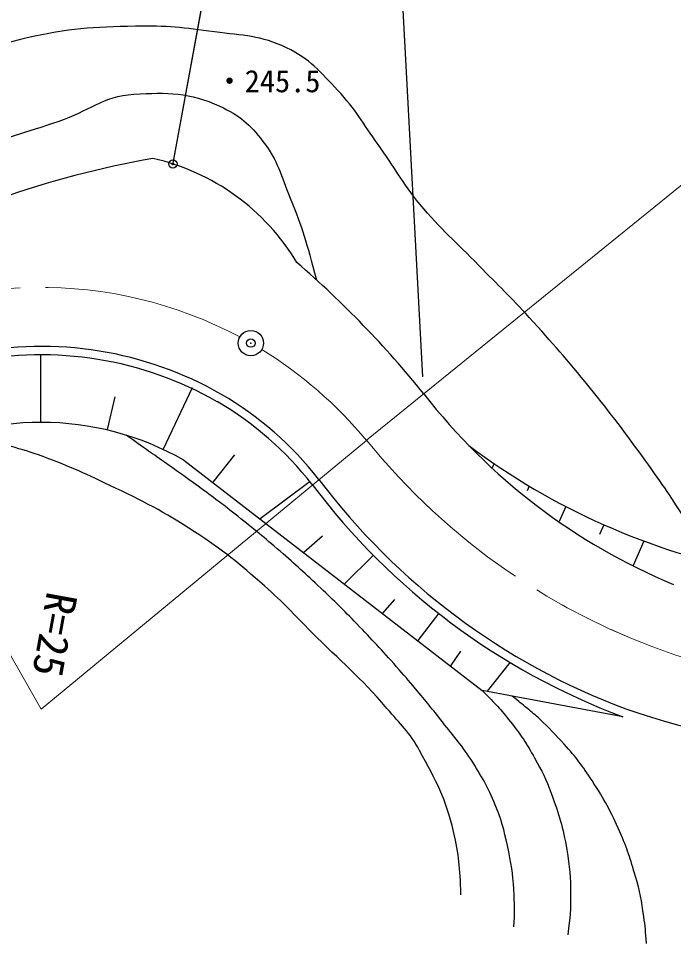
# Model space of a CAD drawing. Units: millimetres on the paper, with parts at other scales. Extents: x 40 to 680, y 20 to 380.
# Drawn here: x 330 to 368.8, y 252.1 to 307 of the extents above; entities that cross this region are included whole.
import ezdxf
from ezdxf.enums import TextEntityAlignment as Align

# ---------------------------------------------------------------- set-up
doc = ezdxf.new("R2010")
doc.units = ezdxf.units.MM
doc.header["$PDMODE"] = 32
doc.header["$PDSIZE"] = 0.5
doc.linetypes.add('CHAIN', pattern=[18.5, 12, -1.5, 3.5, -1.5])
doc.linetypes.add('LONG_DASHED_DOTTED', pattern=[15.25, 12, -1.5, 0.25, -1.5])
for name, color, linetype, lineweight in [('M-BGD', 7, 'Continuous', 25), ('M-BMK', 2, 'CHAIN', 13), ('M-BMK-SRVR', 3, 'Continuous', 25), ('M-STR-HTXT', 7, 'Continuous', 13), ('M-STR-STRC', 7, 'Continuous', 25), ('作業ﾚｲﾔ1', 7, 'Continuous', 13)]:
    doc.layers.add(name, color=color, linetype=linetype, lineweight=lineweight)
doc.styles.add('ＭＳ ゴシック', font='')
doc.styles.get('ＭＳ ゴシック').set_extended_font_data('MS Gothic')

msp = doc.modelspace()

# ---------------------------------------------------------------- linework, layer by layer
at = {"layer": 'M-BGD'}
for p, q in [((331.259, 287.051), (331.27, 283.051)), ((340.249, 285.068), (338.527, 281.445)), ((335.669, 284.545), (335.21, 282.599)), ((339.758, 280.782), (357.446, 267.125)), ((342.759, 281.094), (341.48, 279.476)), ((358.149, 280.579), (358.04, 280.327)), ((347.249, 279.525), (344.281, 277.314)), ((360.224, 279.251), (360.102, 278.969)), ((362.393, 278.041), (362.005, 277.15)), ((364.657, 276.953), (364.405, 276.375)), ((347.981, 276.272), (346.871, 275.315)), ((367.019, 275.993), (366.389, 274.545)), ((351.005, 275.159), (349.283, 273.453)), ((352.238, 272.521), (351.528, 271.72)), ((354.878, 271.714), (353.62, 270.105)), ((356.165, 269.464), (355.567, 268.602)), ((359.093, 268.822), (357.743, 267.096)), ((365.786, 265.573), (357.446, 267.125))]:
    msp.add_line(p, q, dxfattribs=at)
for centre, radius, start, end in [((347.358, 244.329), 55.148, 99.8495, 119.5123), ((335.019, 285.644), 13.341, 30.9158, 77.42), ((306.995, 246.834), 60.357, 38.87656, 49.16212), ((331.313, 266.027), 21.5, 60.2156, 101.4673), ((331.313, 266.027), 21, 60.2156, 101.4673), ((331.712, 267.088), 20.382, 38.1076, 59.7083), ((382.791, 307.114), 36.49, 217.8635, 247.4239), ((331.712, 267.088), 19.882, 38.1076, 59.7083), ((331.313, 266.027), 17, 60.2156, 119.8037), ((381.224, 314.335), 40.889, 233.0619, 259.1004), ((380.172, 304.017), 40.548, 216.9086, 249.4883), ((380.172, 304.017), 41.048, 216.9086, 249.4883), ((380.757, 309.088), 45.519, 251.0358, 314.0658)]:
    msp.add_arc(centre, radius, start, end, dxfattribs=at)
for points, knots in [([(371.06, 274.729), (370.373, 275.875), (370.183, 276.176), (369.601, 277.09), (368.678, 278.539), (368.144, 279.342), (367.137, 280.734), (365.874, 282.481), (365.153, 283.452), (363.793, 285.125), (362.451, 286.778), (361.662, 287.674), (360.228, 289.247), (359.101, 290.482), (358.413, 291.122), (357.252, 292.325), (355.881, 293.745), (354.995, 294.436), (353.745, 295.964), (352.678, 297.266), (352.263, 298.133), (351.276, 299.497), (350.36, 300.762), (349.956, 301.566), (348.883, 302.701), (347.823, 303.82), (347.238, 304.554), (345.851, 305.226), (344.313, 305.971), (343.273, 305.94), (341.58, 306.17), (339.76, 306.418), (338.726, 306.547), (336.889, 306.507), (334.37, 306.451), (332.929, 306.385), (330.476, 305.813), (327.867, 305.204), (326.495, 304.538), (323.971, 303.643), (321.146, 302.64), (319.574, 302.046), (316.793, 300.927), (314.491, 300.002), (313.23, 299.415), (310.964, 298.405), (308.065, 297.113), (306.532, 296.18), (303.587, 294.996), (301.126, 294.005), (299.728, 293.487), (297.191, 292.713), (294.293, 291.829), (293.237, 291.629), (289.653, 290.889)], [0, 0, 0, 0, 1, 1, 1, 2, 2, 2, 3, 3, 3, 4, 4, 4, 5, 5, 5, 6, 6, 6, 7, 7, 7, 8, 8, 8, 9, 9, 9, 10, 10, 10, 11, 11, 11, 12, 12, 12, 13, 13, 13, 14, 14, 14, 15, 15, 15, 16, 16, 16, 17, 17, 17, 18, 18, 18, 18]), ([(284.244, 286.813), (286.856, 287.16), (287.572, 287.288), (289.695, 287.654), (294.051, 288.403), (296.449, 289.055), (300.744, 290.098), (302.211, 290.454), (303.017, 290.717), (304.463, 291.15), (306.651, 291.807), (307.881, 292.17), (310.027, 292.953), (312.633, 293.902), (314.023, 294.615), (316.609, 295.618), (318.416, 296.319), (319.421, 296.732), (321.254, 297.36), (323.515, 298.134), (324.806, 298.494), (327.084, 299.215), (329.146, 299.868), (330.317, 300.186), (332.366, 300.878), (334.11, 301.466), (334.961, 302.365), (336.798, 302.475), (338.807, 302.596), (340.072, 302.602), (341.901, 301.761), (343.069, 301.224), (343.662, 300.696), (344.45, 299.68), (345.344, 298.529), (345.504, 297.661), (346.066, 296.316), (346.834, 294.481), (346.996, 293.764), (347.626, 291.468)], [0, 0, 0, 0, 1, 1, 1, 2, 2, 2, 3, 3, 3, 4, 4, 4, 5, 5, 5, 6, 6, 6, 7, 7, 7, 8, 8, 8, 9, 9, 9, 10, 10, 10, 11, 11, 11, 12, 12, 12, 13, 13, 13, 13]), ([(356.178, 255.026), (356.134, 256.718), (356.068, 257.337), (355.744, 258.775), (355.299, 260.756), (354.695, 261.78), (353.735, 263.569), (353.15, 264.66), (352.594, 265.129), (351.794, 266.073), (350.19, 267.966), (349.083, 268.836), (347.33, 270.591), (346.252, 271.671), (345.687, 272.319), (344.544, 273.329), (343.01, 274.686), (342.113, 275.419), (340.398, 276.539), (338.526, 277.761), (337.397, 278.33), (335.378, 279.291), (333.758, 280.062), (332.841, 280.483), (331.154, 281.094), (330.423, 281.359), (329.996, 281.454), (329.252, 281.68), (328.509, 281.907), (328.108, 282.093), (327.348, 282.259), (327.093, 282.314), (327.004, 282.336), (326.692, 282.387)], [0, 0, 0, 0, 1, 1, 1, 2, 2, 2, 3, 3, 3, 4, 4, 4, 5, 5, 5, 6, 6, 6, 7, 7, 7, 8, 8, 8, 9, 9, 9, 10, 10, 10, 11, 11, 11, 11]), ([(359.327, 253.118), (359.366, 254.002), (359.366, 254.269), (359.334, 255.006), (359.289, 256.015), (359.225, 256.585), (359.017, 257.574), (358.8, 258.601), (358.681, 259.187), (358.295, 260.164), (357.856, 261.275), (357.52, 261.867), (356.882, 262.878), (356.259, 263.866), (355.808, 264.352), (355.087, 265.272), (354.477, 266.05), (354.125, 266.478), (353.492, 267.237), (353.061, 267.755), (352.813, 268.041), (352.366, 268.545), (351.465, 269.56), (350.946, 270.115), (350.007, 271.094), (349.195, 271.94), (348.722, 272.397), (347.872, 273.204), (346.95, 274.078), (346.423, 274.556), (345.463, 275.387), (344.504, 276.217), (343.957, 276.671), (342.962, 277.458), (342.059, 278.172), (341.541, 278.558), (340.612, 279.24), (339.837, 279.81), (339.39, 280.111), (338.605, 280.667), (337.72, 281.295), (337.441, 281.49), (336.335, 282.269)], [0, 0, 0, 0, 1, 1, 1, 2, 2, 2, 3, 3, 3, 4, 4, 4, 5, 5, 5, 6, 6, 6, 7, 7, 7, 8, 8, 8, 9, 9, 9, 10, 10, 10, 11, 11, 11, 12, 12, 12, 13, 13, 13, 14, 14, 14, 14]), ([(357.446, 267.125), (358.266, 266.303), (358.521, 266.045), (359.121, 265.279), (359.742, 264.487), (360.063, 264.016), (360.55, 263.135), (360.985, 262.349), (361.23, 261.902), (361.533, 261.057), (361.994, 259.774), (362.231, 259.036), (362.46, 257.692), (362.635, 256.667), (362.683, 256.08), (362.685, 255.04), (362.687, 254.103), (362.653, 253.756), (362.525, 252.646)], [0, 0, 0, 0, 1, 1, 1, 2, 2, 2, 3, 3, 3, 4, 4, 4, 5, 5, 5, 6, 6, 6, 6]), ([(367.181, 252.138), (367.13, 252.898), (367.105, 253.119), (367.019, 253.743), (366.89, 254.68), (366.793, 255.206), (366.529, 256.114), (366.224, 257.164), (366.044, 257.755), (365.603, 258.756), (365.059, 259.993), (364.692, 260.664), (363.955, 261.797), (363.379, 262.683), (363.015, 263.158), (362.309, 263.945), (361.766, 264.551), (361.442, 264.874), (360.85, 265.432), (360.574, 265.691), (360.408, 265.824), (360.119, 266.068), (359.774, 266.36), (359.657, 266.45), (359.22, 266.795)], [0, 0, 0, 0, 1, 1, 1, 2, 2, 2, 3, 3, 3, 4, 4, 4, 5, 5, 5, 6, 6, 6, 7, 7, 7, 8, 8, 8, 8])]:
    msp.add_open_spline(points, degree=3, knots=knots, dxfattribs=at)
at = {"layer": 'M-BMK'}
for centre, radius, start, end in [((381.66, 307.145), 40, 219.0191, 348.2949), ((331.313, 266.027), 25, 61.9346, 119.8037), ((331.313, 266.027), 25, 39.5885, 58.4967)]:
    msp.add_arc(centre, radius, start, end, dxfattribs=at)
at = {"layer": 'M-BMK-SRVR'}
msp.add_circle((343.732, 287.725), 0.75, dxfattribs=at)
msp.add_point((343.732, 287.725), dxfattribs=at)
at = {"layer": 'M-STR-HTXT'}
for p, q in [((350.583, 281.962), (373.891, 300.849)), ((331.313, 266.027), (318.888, 287.721)), ((350.579, 281.959), (331.313, 266.027))]:
    msp.add_line(p, q, dxfattribs=at)
at = {"layer": 'M-STR-STRC'}
for p, q in [((353.93, 285.716), (352.275, 316.672)), ((339.122, 298.39), (341.622, 311.957))]:
    msp.add_line(p, q, dxfattribs=at)
for radius in [0.05, 0.04, 0.03, 0.02, 0.01]:
    msp.add_circle((339.113, 298.341), radius, dxfattribs=at)
msp.add_point((339.113, 298.341), dxfattribs=at)
at = {"layer": '作業ﾚｲﾔ1'}
for p, q in [((339.122, 298.39), (341.622, 311.957)), ((350.583, 281.962), (373.891, 300.849)), ((331.313, 266.027), (318.888, 287.721)), ((350.579, 281.959), (331.313, 266.027)), ((339.758, 280.782), (357.446, 267.125)), ((365.786, 265.573), (357.446, 267.125))]:
    msp.add_line(p, q, dxfattribs=at)
for centre, radius in [((339.113, 298.341), 0.05), ((339.113, 298.341), 0.04), ((339.113, 298.341), 0.03), ((339.113, 298.341), 0.02), ((339.113, 298.341), 0.01), ((343.732, 287.725), 0.75)]:
    msp.add_circle(centre, radius, dxfattribs=at)
at = {"layer": '作業ﾚｲﾔ1', "linetype": 'LONG_DASHED_DOTTED'}
for centre, radius, start, end in [((381.66, 307.145), 40, 219.0191, 348.2949), ((331.313, 266.027), 25, 61.9346, 119.8037), ((331.313, 266.027), 25, 39.5885, 58.4967)]:
    msp.add_arc(centre, radius, start, end, dxfattribs=at)
at = {"layer": '作業ﾚｲﾔ1'}
for centre, radius, start, end in [((347.358, 244.329), 55.148, 99.8495, 119.5123), ((335.019, 285.644), 13.341, 30.9158, 77.42), ((306.995, 246.834), 60.357, 38.87656, 49.16212), ((331.313, 266.027), 21.5, 60.2156, 101.4673), ((331.313, 266.027), 21, 60.2156, 101.4673), ((331.712, 267.088), 20.382, 38.1076, 59.7083), ((382.791, 307.114), 36.49, 217.8635, 247.4239), ((331.712, 267.088), 19.882, 38.1076, 59.7083), ((331.313, 266.027), 17, 60.2156, 119.8037), ((381.224, 314.335), 40.889, 233.0619, 259.1004), ((380.172, 304.017), 40.548, 216.9086, 249.4883), ((380.172, 304.017), 41.048, 216.9086, 249.4883), ((380.757, 309.088), 45.519, 251.0358, 314.0658)]:
    msp.add_arc(centre, radius, start, end, dxfattribs=at)
for points, knots in [([(371.06, 274.729), (370.373, 275.875), (370.183, 276.176), (369.601, 277.09), (368.678, 278.539), (368.144, 279.342), (367.137, 280.734), (365.874, 282.481), (365.153, 283.452), (363.793, 285.125), (362.451, 286.778), (361.662, 287.674), (360.228, 289.247), (359.101, 290.482), (358.413, 291.122), (357.252, 292.325), (355.881, 293.745), (354.995, 294.436), (353.745, 295.964), (352.678, 297.266), (352.263, 298.133), (351.276, 299.497), (350.36, 300.762), (349.956, 301.566), (348.883, 302.701), (347.823, 303.82), (347.238, 304.554), (345.851, 305.226), (344.313, 305.971), (343.273, 305.94), (341.58, 306.17), (339.76, 306.418), (338.726, 306.547), (336.889, 306.507), (334.37, 306.451), (332.929, 306.385), (330.476, 305.813), (327.867, 305.204), (326.495, 304.538), (323.971, 303.643), (321.146, 302.64), (319.574, 302.046), (316.793, 300.927), (314.491, 300.002), (313.23, 299.415), (310.964, 298.405), (308.065, 297.113), (306.532, 296.18), (303.587, 294.996), (301.126, 294.005), (299.728, 293.487), (297.191, 292.713), (294.293, 291.829), (293.237, 291.629), (289.653, 290.889)], [0, 0, 0, 0, 1, 1, 1, 2, 2, 2, 3, 3, 3, 4, 4, 4, 5, 5, 5, 6, 6, 6, 7, 7, 7, 8, 8, 8, 9, 9, 9, 10, 10, 10, 11, 11, 11, 12, 12, 12, 13, 13, 13, 14, 14, 14, 15, 15, 15, 16, 16, 16, 17, 17, 17, 18, 18, 18, 18]), ([(284.244, 286.813), (286.856, 287.16), (287.572, 287.288), (289.695, 287.654), (294.051, 288.403), (296.449, 289.055), (300.744, 290.098), (302.211, 290.454), (303.017, 290.717), (304.463, 291.15), (306.651, 291.807), (307.881, 292.17), (310.027, 292.953), (312.633, 293.902), (314.023, 294.615), (316.609, 295.618), (318.416, 296.319), (319.421, 296.732), (321.254, 297.36), (323.515, 298.134), (324.806, 298.494), (327.084, 299.215), (329.146, 299.868), (330.317, 300.186), (332.366, 300.878), (334.11, 301.466), (334.961, 302.365), (336.798, 302.475), (338.807, 302.596), (340.072, 302.602), (341.901, 301.761), (343.069, 301.224), (343.662, 300.696), (344.45, 299.68), (345.344, 298.529), (345.504, 297.661), (346.066, 296.316), (346.834, 294.481), (346.996, 293.764), (347.626, 291.468)], [0, 0, 0, 0, 1, 1, 1, 2, 2, 2, 3, 3, 3, 4, 4, 4, 5, 5, 5, 6, 6, 6, 7, 7, 7, 8, 8, 8, 9, 9, 9, 10, 10, 10, 11, 11, 11, 12, 12, 12, 13, 13, 13, 13]), ([(356.178, 255.026), (356.134, 256.718), (356.068, 257.337), (355.744, 258.775), (355.299, 260.756), (354.695, 261.78), (353.735, 263.569), (353.15, 264.66), (352.594, 265.129), (351.794, 266.073), (350.19, 267.966), (349.083, 268.836), (347.33, 270.591), (346.252, 271.671), (345.687, 272.319), (344.544, 273.329), (343.01, 274.686), (342.113, 275.419), (340.398, 276.539), (338.526, 277.761), (337.397, 278.33), (335.378, 279.291), (333.758, 280.062), (332.841, 280.483), (331.154, 281.094), (330.423, 281.359), (329.996, 281.454), (329.252, 281.68), (328.509, 281.907), (328.108, 282.093), (327.348, 282.259), (327.093, 282.314), (327.004, 282.336), (326.692, 282.387)], [0, 0, 0, 0, 1, 1, 1, 2, 2, 2, 3, 3, 3, 4, 4, 4, 5, 5, 5, 6, 6, 6, 7, 7, 7, 8, 8, 8, 9, 9, 9, 10, 10, 10, 11, 11, 11, 11]), ([(359.327, 253.118), (359.366, 254.002), (359.366, 254.269), (359.334, 255.006), (359.289, 256.015), (359.225, 256.585), (359.017, 257.574), (358.8, 258.601), (358.681, 259.187), (358.295, 260.164), (357.856, 261.275), (357.52, 261.867), (356.882, 262.878), (356.259, 263.866), (355.808, 264.352), (355.087, 265.272), (354.477, 266.05), (354.125, 266.478), (353.492, 267.237), (353.061, 267.755), (352.813, 268.041), (352.366, 268.545), (351.465, 269.56), (350.946, 270.115), (350.007, 271.094), (349.195, 271.94), (348.722, 272.397), (347.872, 273.204), (346.95, 274.078), (346.423, 274.556), (345.463, 275.387), (344.504, 276.217), (343.957, 276.671), (342.962, 277.458), (342.059, 278.172), (341.541, 278.558), (340.612, 279.24), (339.837, 279.81), (339.39, 280.111), (338.605, 280.667), (337.72, 281.295), (337.441, 281.49), (336.335, 282.269)], [0, 0, 0, 0, 1, 1, 1, 2, 2, 2, 3, 3, 3, 4, 4, 4, 5, 5, 5, 6, 6, 6, 7, 7, 7, 8, 8, 8, 9, 9, 9, 10, 10, 10, 11, 11, 11, 12, 12, 12, 13, 13, 13, 14, 14, 14, 14]), ([(357.446, 267.125), (358.266, 266.303), (358.521, 266.045), (359.121, 265.279), (359.742, 264.487), (360.063, 264.016), (360.55, 263.135), (360.985, 262.349), (361.23, 261.902), (361.533, 261.057), (361.994, 259.774), (362.231, 259.036), (362.46, 257.692), (362.635, 256.667), (362.683, 256.08), (362.685, 255.04), (362.687, 254.103), (362.653, 253.756), (362.525, 252.646)], [0, 0, 0, 0, 1, 1, 1, 2, 2, 2, 3, 3, 3, 4, 4, 4, 5, 5, 5, 6, 6, 6, 6]), ([(367.181, 252.138), (367.13, 252.898), (367.105, 253.119), (367.019, 253.743), (366.89, 254.68), (366.793, 255.206), (366.529, 256.114), (366.224, 257.164), (366.044, 257.755), (365.603, 258.756), (365.059, 259.993), (364.692, 260.664), (363.955, 261.797), (363.379, 262.683), (363.015, 263.158), (362.309, 263.945), (361.766, 264.551), (361.442, 264.874), (360.85, 265.432), (360.574, 265.691), (360.408, 265.824), (360.119, 266.068), (359.774, 266.36), (359.657, 266.45), (359.22, 266.795)], [0, 0, 0, 0, 1, 1, 1, 2, 2, 2, 3, 3, 3, 4, 4, 4, 5, 5, 5, 6, 6, 6, 7, 7, 7, 8, 8, 8, 8])]:
    msp.add_open_spline(points, degree=3, knots=knots, dxfattribs=at)
for p in [(339.113, 298.341), (343.732, 287.725)]:
    msp.add_point(p, dxfattribs=at)

# ---------------------------------------------------------------- texts
at = {"layer": 'M-BGD', "style": 'ＭＳ ゴシック'}
msp.add_text('・245.5', height=1.32, dxfattribs=at).set_placement((341.568, 303.252), align=Align.MIDDLE_LEFT)
at = {"layer": 'M-STR-HTXT', "style": 'ＭＳ ゴシック'}
msp.add_text('R=25', height=1.833, rotation=259.692, dxfattribs=at).set_placement((331.671, 267.995), align=Align.MIDDLE_RIGHT)

doc.saveas('drawing.dxf')
